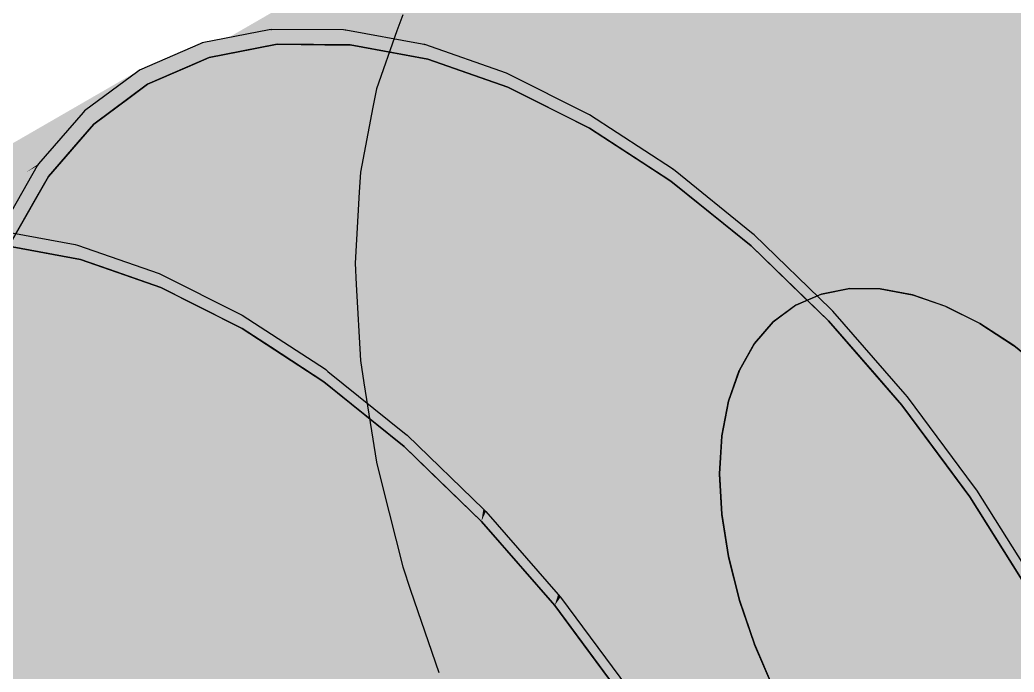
# Model space of a CAD drawing. Extents: x 0 to 297, y 0 to 210.
# Drawn here: x 211.32 to 235.63, y 170.29 to 186.23 of the extents above; entities that cross this region are included whole.
import ezdxf

# ---------------------------------------------------------------- set-up
doc = ezdxf.new("R2010")
doc.units = 0
doc.layers.add('SOMBRA', color=8, linetype='CONTINUOUS')
doc.layers.add('VISIBLE', color=7, linetype='CONTINUOUS')

msp = doc.modelspace()

# ---------------------------------------------------------------- linework, layer by layer
at = {"layer": 'SOMBRA', "color": 254}
for points in [[(227.1518, 191.1434), (225.4907, 190.8208), (215.9447, 185.3095)], [(227.1518, 191.1434), (215.9447, 185.3095), (217.0309, 185.5204)], [(217.6059, 185.6321), (227.1518, 191.1434), (217.0309, 185.5204)], [(228.9437, 191.1292), (227.1518, 191.1434), (217.6059, 185.6321)], [(228.9437, 191.1292), (217.6059, 185.6321), (218.7775, 185.6228)], [(219.3977, 185.6179), (228.9437, 191.1292), (218.7775, 185.6228)], [(230.8355, 190.7785), (228.9437, 191.1292), (219.3977, 185.6179)], [(225.4907, 190.8208), (223.9886, 190.167), (214.4426, 184.6556)], [(225.4907, 190.8208), (214.4426, 184.6556), (215.4248, 185.0832)], [(215.9447, 185.3095), (225.4907, 190.8208), (215.4248, 185.0832)], [(230.8355, 190.7785), (219.3977, 185.6179), (220.6347, 185.3886)], [(221.2896, 185.2672), (230.8355, 190.7785), (220.6347, 185.3886)], [(232.795, 190.0973), (230.8355, 190.7785), (221.2896, 185.2672)], [(223.9886, 190.167), (222.6713, 189.1931), (213.1254, 183.6817)], [(223.9886, 190.167), (213.1254, 183.6817), (213.9867, 184.3185)], [(214.4426, 184.6556), (223.9886, 190.167), (213.9867, 184.3185)], [(232.795, 190.0973), (221.2896, 185.2672), (222.5708, 184.8218)], [(223.249, 184.5859), (232.795, 190.0973), (222.5708, 184.8218)], [(234.7886, 189.0972), (232.795, 190.0973), (223.249, 184.5859)], [(222.6713, 189.1931), (221.5613, 187.9158), (212.0154, 182.4044)], [(222.6713, 189.1931), (212.0154, 182.4044), (212.7411, 183.2396)], [(213.1254, 183.6817), (222.6713, 189.1931), (212.7411, 183.2396)], [(234.7886, 189.0972), (223.249, 184.5859), (224.5526, 183.932)], [(225.2426, 183.5858), (234.7886, 189.0972), (224.5526, 183.932)], [(236.7822, 187.7953), (234.7886, 189.0972), (225.2426, 183.5858)], [(221.5613, 187.9158), (220.6777, 186.3569), (211.1318, 180.8455)], [(221.5613, 187.9158), (211.1318, 180.8455), (211.7095, 181.8648)], [(212.0154, 182.4044), (221.5613, 187.9158), (211.7095, 181.8648)], [(236.7822, 187.7953), (225.2426, 183.5858), (226.5461, 182.7346)], [(227.2362, 182.2839), (236.7822, 187.7953), (226.5461, 182.7346)], [(238.7417, 186.2139), (236.7822, 187.7953), (227.2362, 182.2839)], [(210.9909, 180.4476), (220.6777, 186.3569), (214.4865, 182.4658)], [(210.9909, 180.4476), (211.1318, 180.8455), (220.6777, 186.3569)], [(214.4865, 182.4658), (220.6777, 186.3569), (220.5368, 185.959)], [(238.7417, 186.2139), (227.2362, 182.2839), (228.5174, 181.25)], [(229.1957, 180.7026), (238.7417, 186.2139), (228.5174, 181.25)], [(240.6335, 184.3801), (238.7417, 186.2139), (229.1957, 180.7026)], [(217.411, 185.9862), (215.7725, 185.668), (207.2873, 180.769)], [(217.411, 185.9862), (207.2873, 180.769), (217.143, 185.8314)], [(208.9792, 181.0976), (217.4645, 185.9966), (217.143, 185.8314)], [(219.2319, 185.9826), (217.4645, 185.9966), (208.9792, 181.0976)], [(219.2319, 185.9826), (208.9792, 181.0976), (218.9639, 185.8279)], [(210.8042, 181.0831), (219.2895, 185.9821), (218.9639, 185.8279)], [(221.1555, 185.6362), (219.2895, 185.9821), (210.8042, 181.0831)], [(214.4865, 182.4658), (220.5368, 185.959), (220.0355, 184.5432)], [(217.4645, 185.9966), (217.411, 185.9862), (217.143, 185.8314)], [(219.2895, 185.9821), (219.2319, 185.9826), (218.9639, 185.8279)], [(217.143, 185.8314), (207.2873, 180.769), (208.9257, 181.0872)], [(208.9792, 181.0976), (217.143, 185.8314), (208.9257, 181.0872)], [(218.9639, 185.8279), (208.9792, 181.0976), (210.7466, 181.0836)], [(210.8042, 181.0831), (218.9639, 185.8279), (210.7466, 181.0836)], [(215.7242, 185.647), (214.2426, 185.0021), (205.7574, 180.1031)], [(215.7242, 185.647), (205.7574, 180.1031), (215.4562, 185.4922)], [(215.4562, 185.4922), (205.7574, 180.1031), (207.2389, 180.748)], [(207.2873, 180.769), (215.4562, 185.4922), (207.2389, 180.748)], [(207.2873, 180.769), (215.7725, 185.668), (215.4562, 185.4922)], [(221.1555, 185.6362), (210.8042, 181.0831), (220.8875, 185.4815)], [(220.8875, 185.4815), (210.8042, 181.0831), (212.6702, 180.7372)], [(212.7311, 180.7259), (220.8875, 185.4815), (212.6702, 180.7372)], [(212.7311, 180.7259), (221.2164, 185.6249), (220.8875, 185.4815)], [(223.2121, 184.9311), (221.2164, 185.6249), (212.7311, 180.7259)], [(215.7725, 185.668), (215.7242, 185.647), (215.4562, 185.4922)], [(221.2164, 185.6249), (221.1555, 185.6362), (220.8875, 185.4815)], [(205.7574, 180.1031), (214.2426, 185.0021), (213.9323, 184.816)], [(214.2426, 185.0021), (214.2003, 184.9707), (213.9323, 184.816)], [(214.2003, 184.9707), (212.901, 184.0101), (204.4157, 179.1111)], [(214.2003, 184.9707), (204.4157, 179.1111), (213.9323, 184.816)], [(213.9323, 184.816), (204.4157, 179.1111), (205.715, 180.0717)], [(205.7574, 180.1031), (213.9323, 184.816), (205.715, 180.0717)], [(214.7268, 180.0321), (223.2121, 184.9311), (212.7311, 180.7259)], [(225.2426, 183.9124), (223.2121, 184.9311), (214.7268, 180.0321)], [(210.4041, 178.5848), (220.0355, 184.5432), (213.8996, 180.6029)], [(210.4041, 178.5848), (210.4896, 179.0318), (220.0355, 184.5432)], [(214.4865, 182.4658), (220.0355, 184.5432), (210.4896, 179.0318)], [(213.8996, 180.6029), (220.0355, 184.5432), (219.95, 184.0961)], [(240.6335, 184.3801), (229.1957, 180.7026), (230.4327, 179.5035)], [(231.0876, 178.8688), (240.6335, 184.3801), (230.4327, 179.5035)], [(204.4157, 179.1111), (212.901, 184.0101), (212.5972, 183.8143)], [(212.901, 184.0101), (212.8652, 183.969), (212.5972, 183.8143)], [(213.8996, 180.6029), (219.95, 184.0961), (219.6457, 182.5056)], [(212.8652, 183.969), (211.7704, 182.7091), (203.2852, 177.8101)], [(212.8652, 183.969), (203.2852, 177.8101), (212.5972, 183.8143)], [(212.5972, 183.8143), (203.2852, 177.8101), (204.38, 179.07)], [(204.4157, 179.1111), (212.5972, 183.8143), (204.38, 179.07)], [(216.7574, 179.0134), (225.2426, 183.9124), (214.7268, 180.0321)], [(227.2732, 182.5864), (225.2426, 183.9124), (216.7574, 179.0134)], [(211.742, 182.659), (210.8704, 181.1214), (202.3852, 176.2224)], [(211.742, 182.659), (202.3852, 176.2224), (211.474, 182.5043)], [(203.2852, 177.8101), (211.7704, 182.7091), (211.474, 182.5043)], [(211.7704, 182.7091), (211.742, 182.659), (211.474, 182.5043)], [(218.7879, 177.6874), (227.2732, 182.5864), (216.7574, 179.0134)], [(227.3362, 182.5356), (227.2732, 182.5864), (218.7879, 177.6874)], [(211.474, 182.5043), (202.3852, 176.2224), (203.2567, 177.76)], [(203.2852, 177.8101), (211.474, 182.5043), (203.2567, 177.76)], [(213.8996, 180.6029), (219.6457, 182.5056), (210.0998, 176.9942)], [(214.4865, 182.4658), (210.4896, 179.0318), (210.9095, 180.2177)], [(210.9909, 180.4476), (214.4865, 182.4658), (210.9095, 180.2177)], [(227.3362, 182.5356), (218.7879, 177.6874), (219.1189, 177.7913)], [(229.2059, 181.0266), (227.3362, 182.5356), (219.1189, 177.7913)], [(228.9379, 180.8719), (219.1189, 177.7913), (218.8509, 177.6366)], [(228.9379, 180.8719), (218.8509, 177.6366), (220.7206, 176.1277)], [(229.2059, 181.0266), (219.1189, 177.7913), (228.9379, 180.8719)], [(220.7836, 176.0768), (228.9379, 180.8719), (220.7206, 176.1277)], [(220.7836, 176.0768), (229.2689, 180.9758), (228.9379, 180.8719)], [(231.1349, 179.167), (229.2689, 180.9758), (220.7836, 176.0768)], [(229.2689, 180.9758), (229.2059, 181.0266), (228.9379, 180.8719)], [(210.9124, 180.7189), (201.3665, 175.2076), (211.5673, 180.5975)], [(203.2583, 174.8569), (211.5673, 180.5975), (201.3665, 175.2076)], [(203.2583, 174.8569), (212.8043, 180.3682), (211.5673, 180.5975)], [(212.8043, 180.3682), (203.2583, 174.8569), (213.4826, 180.1324)], [(213.8996, 180.6029), (210.0998, 176.9942), (210.3546, 178.3265)], [(210.4041, 178.5848), (213.8996, 180.6029), (210.3546, 178.3265)], [(205.2178, 174.1756), (213.4826, 180.1324), (203.2583, 174.8569)], [(205.2178, 174.1756), (214.7638, 179.687), (213.4826, 180.1324)], [(214.7638, 179.687), (205.2178, 174.1756), (215.4539, 179.3408)], [(207.2114, 173.1755), (215.4539, 179.3408), (205.2178, 174.1756)], [(207.2114, 173.1755), (216.7574, 178.6868), (215.4539, 179.3408)], [(231.1349, 179.167), (220.7836, 176.0768), (230.8669, 179.0123)], [(231.1958, 179.108), (231.1349, 179.167), (230.8669, 179.0123)], [(230.8669, 179.0123), (220.7836, 176.0768), (222.6497, 174.268)], [(222.7105, 174.209), (230.8669, 179.0123), (222.6497, 174.268)], [(222.7105, 174.209), (231.1958, 179.108), (230.8669, 179.0123)], [(216.7574, 178.6868), (207.2114, 173.1755), (217.4474, 178.2362)], [(209.205, 171.8736), (217.4474, 178.2362), (207.2114, 173.1755)], [(209.205, 171.8736), (218.751, 177.385), (217.4474, 178.2362)], [(219.1189, 177.7913), (218.7879, 177.6874), (218.8509, 177.6366)], [(218.751, 177.385), (209.205, 171.8736), (219.4292, 176.8376)], [(211.1645, 170.2922), (219.4292, 176.8376), (209.205, 171.8736)], [(211.1645, 170.2922), (220.7104, 175.8036), (219.4292, 176.8376)], [(220.7104, 175.8036), (211.1645, 170.2922), (221.3653, 175.1688)], [(213.0563, 168.4584), (221.3653, 175.1688), (211.1645, 170.2922)], [(213.0563, 168.4584), (222.6023, 173.9698), (221.3653, 175.1688)]]:
    msp.add_solid(points, dxfattribs=at)
at = {"layer": 'SOMBRA', "color": 253}
for points in [[(230.1392, 181.1418), (225.4907, 190.8208), (227.1518, 191.1434)], [(230.1392, 181.1418), (227.1518, 191.1434), (231.2483, 180.5853)], [(231.2483, 180.5853), (227.1518, 191.1434), (228.9437, 191.1292)], [(231.2483, 180.5853), (228.9437, 191.1292), (232.2222, 180.0968)], [(232.2222, 180.0968), (228.9437, 191.1292), (230.8355, 190.7785)], [(228.8161, 181.8055), (223.9886, 190.167), (225.4907, 190.8208)], [(228.8161, 181.8055), (225.4907, 190.8208), (230.1392, 181.1418)], [(232.2222, 180.0968), (230.8355, 190.7785), (233.1128, 179.65)], [(233.1128, 179.65), (230.8355, 190.7785), (232.795, 190.0973)], [(227.1476, 182.6426), (222.6713, 189.1931), (223.9886, 190.167)], [(227.1476, 182.6426), (223.9886, 190.167), (228.8161, 181.8055)], [(233.1128, 179.65), (232.795, 190.0973), (233.9579, 179.226)], [(233.9579, 179.226), (232.795, 190.0973), (234.7886, 189.0972)], [(224.8896, 183.7753), (221.5613, 187.9158), (222.6713, 189.1931)], [(224.8896, 183.7753), (222.6713, 189.1931), (227.1476, 182.6426)], [(233.9579, 179.226), (234.7886, 189.0972), (234.7886, 178.8093)], [(234.7886, 178.8093), (234.7886, 189.0972), (236.7822, 187.7953)], [(221.5236, 185.4639), (220.6777, 186.3569), (221.5613, 187.9158)], [(221.5236, 185.4639), (221.5613, 187.9158), (224.8896, 183.7753)], [(234.7886, 178.8093), (236.7822, 187.7953), (235.6337, 178.3853)], [(220.5368, 185.959), (220.6777, 186.3569), (221.5236, 185.4639)], [(215.7725, 185.668), (217.411, 185.9862), (217.4729, 185.9747)], [(215.7725, 185.668), (217.4729, 185.9747), (217.6059, 185.6321)], [(217.411, 185.9862), (217.4645, 185.9966), (217.4729, 185.9747)], [(217.4645, 185.9966), (219.3977, 185.6179), (217.4729, 185.9747)], [(217.4645, 185.9966), (219.296, 185.9603), (219.3977, 185.6179)], [(217.4645, 185.9966), (219.2319, 185.9826), (219.296, 185.9603)], [(219.3977, 185.6179), (217.6059, 185.6321), (217.4729, 185.9747)], [(219.2319, 185.9826), (219.2895, 185.9821), (219.296, 185.9603)], [(219.2895, 185.9821), (221.2896, 185.2672), (219.296, 185.9603)], [(219.2895, 185.9821), (221.2208, 185.6035), (221.2896, 185.2672)], [(219.2895, 185.9821), (221.1555, 185.6362), (221.2208, 185.6035)], [(221.2896, 185.2672), (219.3977, 185.6179), (219.296, 185.9603)], [(220.9199, 183.7589), (220.0355, 184.5432), (220.5368, 185.959)], [(220.9199, 183.7589), (220.5368, 185.959), (221.5236, 185.4639)], [(214.2426, 185.0021), (215.7242, 185.647), (215.7829, 185.6465)], [(214.2426, 185.0021), (215.7829, 185.6465), (215.9447, 185.3095)], [(215.7242, 185.647), (215.7725, 185.668), (215.7829, 185.6465)], [(215.7725, 185.668), (217.6059, 185.6321), (215.7829, 185.6465)], [(217.6059, 185.6321), (215.9447, 185.3095), (215.7829, 185.6465)], [(221.1555, 185.6362), (221.2164, 185.6249), (221.2208, 185.6035)], [(221.2164, 185.6249), (223.249, 184.5859), (221.2208, 185.6035)], [(221.2164, 185.6249), (223.2121, 184.9311), (223.249, 184.5859)], [(223.249, 184.5859), (221.2896, 185.2672), (221.2208, 185.6035)], [(214.2426, 185.0021), (215.9447, 185.3095), (214.2546, 184.9813)], [(215.9447, 185.3095), (214.4426, 184.6556), (214.2546, 184.9813)], [(220.9199, 183.7589), (221.5236, 185.4639), (224.2284, 182.6087)], [(224.2284, 182.6087), (221.5236, 185.4639), (224.8896, 183.7753)], [(212.901, 184.0101), (214.2003, 184.9707), (214.2546, 184.9813)], [(212.901, 184.0101), (214.2546, 184.9813), (214.4426, 184.6556)], [(214.2003, 184.9707), (214.2426, 185.0021), (214.2546, 184.9813)], [(223.2121, 184.9311), (225.2426, 183.5858), (223.249, 184.5859)], [(223.2121, 184.9311), (225.2426, 183.9124), (225.2426, 183.5858)], [(212.901, 184.0101), (214.4426, 184.6556), (212.9144, 183.9904)], [(214.4426, 184.6556), (213.1254, 183.6817), (212.9144, 183.9904)], [(219.95, 184.0961), (220.0355, 184.5432), (220.9199, 183.7589)], [(242.4253, 182.3253), (240.6335, 184.3801), (231.0876, 178.8688)], [(212.8652, 183.969), (212.901, 184.0101), (212.9144, 183.9904)], [(220.5536, 181.8434), (219.6457, 182.5056), (219.95, 184.0961)], [(220.5536, 181.8434), (219.95, 184.0961), (220.9199, 183.7589)], [(211.7704, 182.7091), (212.8652, 183.969), (212.9144, 183.9904)], [(211.7704, 182.7091), (212.9144, 183.9904), (213.1254, 183.6817)], [(224.2284, 182.6087), (224.8896, 183.7753), (226.4477, 181.8371)], [(226.4477, 181.8371), (224.8896, 183.7753), (227.1476, 182.6426)], [(225.2426, 183.9124), (227.2709, 182.5683), (225.2426, 183.5858)], [(225.2426, 183.9124), (227.2732, 182.5864), (227.2709, 182.5683)], [(211.7704, 182.7091), (213.1254, 183.6817), (211.7851, 182.6909)], [(213.1254, 183.6817), (212.0154, 182.4044), (211.7851, 182.6909)], [(220.5536, 181.8434), (220.9199, 183.7589), (223.7478, 181.2513)], [(223.7478, 181.2513), (220.9199, 183.7589), (224.2284, 182.6087)], [(227.2362, 182.2839), (225.2426, 183.5858), (226.248, 183.0814)], [(227.2709, 182.5683), (227.2362, 182.2839), (226.248, 183.0814)], [(210.8704, 181.1214), (211.742, 182.659), (211.7851, 182.6909)], [(210.8704, 181.1214), (211.7851, 182.6909), (212.0154, 182.4044)], [(211.742, 182.659), (211.7704, 182.7091), (211.7851, 182.6909)], [(223.7478, 181.2513), (224.2284, 182.6087), (225.8905, 180.8541)], [(225.8905, 180.8541), (224.2284, 182.6087), (226.4477, 181.8371)], [(226.4477, 181.8371), (227.1476, 182.6426), (228.0876, 181.2669)], [(228.0876, 181.2669), (227.1476, 182.6426), (228.8161, 181.8055)], [(229.1957, 180.7026), (227.2362, 182.2839), (227.2709, 182.5683)], [(227.2732, 182.5864), (227.3362, 182.5356), (227.2709, 182.5683)], [(227.3362, 182.5356), (229.1957, 180.7026), (227.2709, 182.5683)], [(210.0711, 176.5057), (219.6457, 182.5056), (213.5665, 178.5237)], [(210.0711, 176.5057), (210.0998, 176.9942), (219.6457, 182.5056)], [(210.8704, 181.1214), (212.0154, 182.4044), (210.8861, 181.1049)], [(212.0154, 182.4044), (211.1318, 180.8455), (210.8861, 181.1049)], [(213.5665, 178.5237), (219.6457, 182.5056), (219.6171, 182.017)], [(219.6171, 182.017), (219.6457, 182.5056), (220.5536, 181.8434)], [(227.3362, 182.5356), (229.2645, 180.9594), (229.1957, 180.7026)], [(227.3362, 182.5356), (229.2059, 181.0266), (229.2645, 180.9594)], [(242.4253, 182.3253), (231.0876, 178.8688), (232.2591, 177.5252)], [(232.8794, 176.8139), (242.4253, 182.3253), (232.2591, 177.5252)], [(244.0865, 180.0845), (242.4253, 182.3253), (232.8794, 176.8139)], [(213.5665, 178.5237), (219.6171, 182.017), (219.5151, 180.279)], [(220.4307, 179.7504), (219.5151, 180.279), (219.6171, 182.017)], [(220.4307, 179.7504), (219.6171, 182.017), (220.5536, 181.8434)], [(220.4307, 179.7504), (220.5536, 181.8434), (223.4561, 179.7264)], [(223.4561, 179.7264), (220.5536, 181.8434), (223.7478, 181.2513)], [(225.8905, 180.8541), (226.4477, 181.8371), (227.4738, 180.5606)], [(227.4738, 180.5606), (226.4477, 181.8371), (228.0876, 181.2669)], [(228.0876, 181.2669), (228.8161, 181.8055), (229.3881, 180.8148)], [(229.3881, 180.8148), (228.8161, 181.8055), (230.1392, 181.1418)], [(223.4561, 179.7264), (223.7478, 181.2513), (225.4855, 179.7104)], [(225.4855, 179.7104), (223.7478, 181.2513), (225.8905, 180.8541)], [(227.4738, 180.5606), (228.0876, 181.2669), (228.7294, 180.3278)], [(228.7294, 180.3278), (228.0876, 181.2669), (229.3881, 180.8148)], [(229.3881, 180.8148), (230.1392, 181.1418), (230.4782, 180.4358)], [(230.4782, 180.4358), (230.1392, 181.1418), (231.2483, 180.5853)], [(225.4855, 179.7104), (225.8905, 180.8541), (226.9851, 179.6985)], [(226.9851, 179.6985), (225.8905, 180.8541), (227.4738, 180.5606)], [(231.0876, 178.8688), (229.1957, 180.7026), (229.2645, 180.9594)], [(229.2059, 181.0266), (229.2689, 180.9758), (229.2645, 180.9594)], [(229.2689, 180.9758), (231.0876, 178.8688), (229.2645, 180.9594)], [(229.2689, 180.9758), (231.1893, 179.0937), (231.0876, 178.8688)], [(229.2689, 180.9758), (231.1349, 179.167), (231.1893, 179.0937)], [(228.7294, 180.3278), (229.3881, 180.8148), (229.7819, 180.1327)], [(229.7819, 180.1327), (229.3881, 180.8148), (230.4782, 180.4358)], [(226.9851, 179.6985), (227.4738, 180.5606), (228.1743, 179.6891)], [(228.1743, 179.6891), (227.4738, 180.5606), (228.7294, 180.3278)], [(229.7819, 180.1327), (230.4782, 180.4358), (230.7061, 179.9614)], [(230.4782, 180.4358), (231.2483, 180.5853), (231.4355, 180.103)], [(230.7061, 179.9614), (230.4782, 180.4358), (231.4355, 180.103)], [(231.4355, 180.103), (231.2483, 180.5853), (232.2222, 180.0968)], [(213.5665, 178.5237), (219.5151, 180.279), (209.9691, 174.7677)], [(209.9978, 174.246), (209.9691, 174.7677), (219.5151, 180.279)], [(209.9978, 174.246), (219.5151, 180.279), (213.4934, 176.2642)], [(213.4934, 176.2642), (219.5151, 180.279), (219.5437, 179.7574)], [(219.5437, 179.7574), (219.5151, 180.279), (220.4307, 179.7504)], [(228.1743, 179.6891), (228.7294, 180.3278), (229.1712, 179.6812)], [(229.1712, 179.6812), (228.7294, 180.3278), (229.7819, 180.1327)], [(229.1712, 179.6812), (229.7819, 180.1327), (230.0466, 179.6743)], [(230.0466, 179.6743), (229.7819, 180.1327), (230.7061, 179.9614)], [(230.0466, 179.6743), (230.7061, 179.9614), (230.847, 179.6679)], [(230.7061, 179.9614), (231.4355, 180.103), (231.5512, 179.8047)], [(230.847, 179.6679), (230.7061, 179.9614), (231.5512, 179.8047)], [(231.5512, 179.8047), (231.4355, 180.103), (232.3108, 179.7987)], [(231.4355, 180.103), (232.2222, 180.0968), (232.3108, 179.7987)], [(232.3108, 179.7987), (232.2222, 180.0968), (233.1128, 179.65)], [(244.0865, 180.0845), (232.8794, 176.8139), (233.9655, 175.3488)], [(234.5406, 174.5732), (244.0865, 180.0845), (233.9655, 175.3488)], [(245.5886, 177.6962), (244.0865, 180.0845), (234.5406, 174.5732)], [(213.4934, 176.2642), (219.5437, 179.7574), (219.6457, 177.9016)], [(220.5535, 177.5155), (219.6457, 177.9016), (219.5437, 179.7574)], [(220.5535, 177.5155), (219.5437, 179.7574), (220.4307, 179.7504)], [(220.5535, 177.5155), (220.4307, 179.7504), (223.3583, 178.0601)], [(223.3583, 178.0601), (220.4307, 179.7504), (223.4561, 179.7264)], [(223.3583, 178.0601), (223.4561, 179.7264), (225.2397, 178.4255)], [(225.2397, 178.4255), (223.4561, 179.7264), (225.4855, 179.7104)], [(225.2397, 178.4255), (225.4855, 179.7104), (226.63, 178.6955)], [(226.63, 178.6955), (225.4855, 179.7104), (226.9851, 179.6985)], [(226.63, 178.6955), (226.9851, 179.6985), (227.7325, 178.9096)], [(227.7325, 178.9096), (226.9851, 179.6985), (228.1743, 179.6891)], [(227.7325, 178.9096), (228.1743, 179.6891), (228.6567, 179.0891)], [(228.6567, 179.0891), (228.1743, 179.6891), (229.1712, 179.6812)], [(228.6567, 179.0891), (229.1712, 179.6812), (229.4682, 179.2466)], [(229.4682, 179.2466), (229.1712, 179.6812), (230.0466, 179.6743)], [(229.4682, 179.2466), (230.0466, 179.6743), (230.2102, 179.3908)], [(230.2102, 179.3908), (230.0466, 179.6743), (230.847, 179.6679)], [(230.2102, 179.3908), (230.847, 179.6679), (230.9144, 179.5275)], [(230.847, 179.6679), (231.5512, 179.8047), (231.6066, 179.6619)], [(230.9144, 179.5275), (230.847, 179.6679), (231.6066, 179.6619)], [(231.6066, 179.6619), (231.5512, 179.8047), (232.3532, 179.656)], [(231.5512, 179.8047), (232.3108, 179.7987), (232.3532, 179.656)], [(232.3532, 179.656), (232.3108, 179.7987), (233.1415, 179.5099)], [(232.3108, 179.7987), (233.1128, 179.65), (233.1415, 179.5099)], [(233.1415, 179.5099), (233.1128, 179.65), (233.9579, 179.226)], [(229.6518, 178.9779), (229.4682, 179.2466), (230.2102, 179.3908)], [(229.6518, 178.9779), (230.2102, 179.3908), (230.2886, 179.2551)], [(230.2886, 179.2551), (230.2102, 179.3908), (230.9144, 179.5275)], [(228.9808, 178.6858), (228.6567, 179.0891), (229.4682, 179.2466)], [(228.9808, 178.6858), (229.4682, 179.2466), (229.6518, 178.9779)], [(229.7397, 178.8493), (229.6518, 178.9779), (230.2886, 179.2551)], [(231.1349, 179.167), (231.1958, 179.108), (231.1893, 179.0937)], [(232.9632, 177.0812), (231.1958, 179.108), (222.7105, 174.209)], [(227.4113, 178.0026), (226.63, 178.6955), (227.7325, 178.9096)], [(227.4113, 178.0026), (227.7325, 178.9096), (228.247, 178.3664)], [(228.247, 178.3664), (227.7325, 178.9096), (228.6567, 179.0891)], [(228.247, 178.3664), (228.6567, 179.0891), (228.9808, 178.6858)], [(229.1813, 178.4364), (228.9808, 178.6858), (229.6518, 178.9779)], [(229.1813, 178.4364), (229.6518, 178.9779), (229.7397, 178.8493)], [(232.8794, 176.8139), (231.0876, 178.8688), (231.1893, 179.0937)], [(231.1958, 179.108), (232.8794, 176.8139), (231.1893, 179.0937)], [(231.1958, 179.108), (233.0123, 177.003), (232.8794, 176.8139)], [(231.1958, 179.108), (232.9632, 177.0812), (233.0123, 177.003)], [(226.4145, 177.5687), (225.2397, 178.4255), (226.63, 178.6955)], [(226.4145, 177.5687), (226.63, 178.6955), (227.4113, 178.0026)], [(228.5928, 178.0013), (228.247, 178.3664), (228.9808, 178.6858)], [(228.5928, 178.0013), (228.9808, 178.6858), (229.1813, 178.4364)], [(229.2772, 178.3171), (229.1813, 178.4364), (229.7397, 178.8493)], [(234.7886, 178.8093), (235.2075, 178.5992), (235.6192, 178.2669)], [(213.5665, 178.5237), (209.9691, 174.7677), (210.0546, 176.2235)], [(210.0711, 176.5057), (213.5665, 178.5237), (210.0546, 176.2235)], [(225.1573, 177.0215), (223.3583, 178.0601), (225.2397, 178.4255)], [(225.1573, 177.0215), (225.2397, 178.4255), (226.4145, 177.5687)], [(228.8067, 177.7756), (228.5928, 178.0013), (229.1813, 178.4364)], [(228.8067, 177.7756), (229.1813, 178.4364), (229.2772, 178.3171)], [(235.2075, 178.5992), (235.6337, 178.3853), (235.6192, 178.2669)], [(227.9493, 177.5256), (227.4113, 178.0026), (228.247, 178.3664)], [(227.9493, 177.5256), (228.247, 178.3664), (228.5928, 178.0013)], [(228.909, 177.6675), (228.8067, 177.7756), (229.2772, 178.3171)], [(235.6192, 178.2669), (235.6337, 178.3853), (236.4357, 177.608)], [(223.4561, 176.2809), (220.5535, 177.5155), (223.3583, 178.0601)], [(223.4561, 176.2809), (223.3583, 178.0601), (225.1573, 177.0215)], [(227.2164, 176.9837), (226.4145, 177.5687), (227.4113, 178.0026)], [(227.2164, 176.9837), (227.4113, 178.0026), (227.9493, 177.5256)], [(228.3109, 177.205), (227.9493, 177.5256), (228.5928, 178.0013)], [(228.3109, 177.205), (228.5928, 178.0013), (228.8067, 177.7756)], [(213.4934, 176.2642), (219.6457, 177.9016), (210.0998, 172.3902)], [(210.1853, 171.8444), (210.0998, 172.3902), (219.6457, 177.9016)], [(210.1853, 171.8444), (219.6457, 177.9016), (213.6811, 173.8627)], [(213.6811, 173.8627), (219.6457, 177.9016), (219.7313, 177.3558)], [(219.7313, 177.3558), (219.6457, 177.9016), (220.5535, 177.5155)], [(228.5345, 177.0067), (228.3109, 177.205), (228.8067, 177.7756)], [(228.5345, 177.0067), (228.8067, 177.7756), (228.909, 177.6675)], [(245.5886, 177.6962), (234.5406, 174.5732), (235.5227, 173.0116)], [(236.0426, 172.1849), (245.5886, 177.6962), (235.5227, 173.0116)], [(220.9199, 175.1769), (219.7313, 177.3558), (220.5535, 177.5155)], [(220.9199, 175.1769), (220.5535, 177.5155), (223.4561, 176.2809)], [(226.3422, 176.3374), (225.1573, 177.0215), (226.4145, 177.5687)], [(226.3422, 176.3374), (226.4145, 177.5687), (227.2164, 176.9837)], [(227.7686, 176.581), (227.2164, 176.9837), (227.9493, 177.5256)], [(227.7686, 176.581), (227.9493, 177.5256), (228.3109, 177.205)], [(228.6415, 176.9118), (228.5345, 177.0067), (228.909, 177.6675)], [(213.6811, 173.8627), (219.7313, 177.3558), (220.0355, 175.4139)], [(220.9199, 175.1769), (220.0355, 175.4139), (219.7313, 177.3558)], [(228.1397, 176.3103), (227.7686, 176.581), (228.3109, 177.205)], [(228.1397, 176.3103), (228.3109, 177.205), (228.5345, 177.0067)], [(232.9632, 177.0812), (222.7105, 174.209), (232.6952, 176.9265)], [(225.2397, 175.5223), (223.4561, 176.2809), (225.1573, 177.0215)], [(224.5355, 172.1161), (233.0208, 177.0151), (232.6952, 176.9265)], [(234.6593, 174.805), (233.0208, 177.0151), (224.5355, 172.1161)], [(225.2397, 175.5223), (225.1573, 177.0215), (226.3422, 176.3374)], [(227.1511, 175.8703), (226.3422, 176.3374), (227.2164, 176.9837)], [(227.1511, 175.8703), (227.2164, 176.9837), (227.7686, 176.581)], [(228.3692, 176.1429), (228.1397, 176.3103), (228.5345, 177.0067)], [(228.3692, 176.1429), (228.5345, 177.0067), (228.6415, 176.9118)], [(233.0208, 177.0151), (232.9632, 177.0812), (232.6952, 176.9265)], [(234.5406, 174.5732), (232.8794, 176.8139), (233.0123, 177.003)], [(232.9632, 177.0812), (233.0208, 177.0151), (233.0123, 177.003)], [(233.0208, 177.0151), (234.5406, 174.5732), (233.0123, 177.003)], [(233.0208, 177.0151), (234.7024, 174.7233), (234.5406, 174.5732)], [(233.0208, 177.0151), (234.6593, 174.805), (234.7024, 174.7233)], [(232.6952, 176.9265), (222.7105, 174.209), (224.4779, 172.1822)], [(224.5355, 172.1161), (232.6952, 176.9265), (224.4779, 172.1822)], [(228.4791, 176.0628), (228.3692, 176.1429), (228.6415, 176.9118)], [(227.7081, 175.5488), (227.1511, 175.8703), (227.7686, 176.581)], [(227.7081, 175.5488), (227.7686, 176.581), (228.1397, 176.3103)], [(209.9978, 174.246), (213.4934, 176.2642), (210.0144, 173.9447)], [(213.4934, 176.2642), (210.0998, 172.3902), (210.0144, 173.9447)], [(223.7477, 174.4192), (220.9199, 175.1769), (223.4561, 176.2809)], [(223.7477, 174.4192), (223.4561, 176.2809), (225.2397, 175.5223)], [(226.4144, 175.0226), (225.2397, 175.5223), (226.3422, 176.3374)], [(226.4144, 175.0226), (226.3422, 176.3374), (227.1511, 175.8703)], [(228.0823, 175.3327), (227.7081, 175.5488), (228.1397, 176.3103)], [(228.0823, 175.3327), (228.1397, 176.3103), (228.3692, 176.1429)], [(228.3138, 175.199), (228.0823, 175.3327), (228.3692, 176.1429)], [(228.3138, 175.199), (228.3692, 176.1429), (228.4791, 176.0628)], [(228.4246, 175.1351), (228.3138, 175.199), (228.4791, 176.0628)], [(227.2164, 174.6815), (226.4144, 175.0226), (227.1511, 175.8703)], [(227.2164, 174.6815), (227.1511, 175.8703), (227.7081, 175.5488)], [(225.4855, 173.9536), (223.7477, 174.4192), (225.2397, 175.5223)], [(225.4855, 173.9536), (225.2397, 175.5223), (226.4144, 175.0226)], [(227.7686, 174.4466), (227.2164, 174.6815), (227.7081, 175.5488)], [(227.7686, 174.4466), (227.7081, 175.5488), (228.0823, 175.3327)], [(213.6811, 173.8627), (220.0355, 175.4139), (210.4896, 169.9026)], [(220.1764, 174.8533), (220.0355, 175.4139), (220.9199, 175.1769)], [(228.1397, 174.2888), (227.7686, 174.4466), (228.0823, 175.3327)], [(228.1397, 174.2888), (228.0823, 175.3327), (228.3138, 175.199)], [(221.5236, 172.7748), (220.1764, 174.8533), (220.9199, 175.1769)], [(221.5236, 172.7748), (220.9199, 175.1769), (223.7477, 174.4192)], [(226.63, 173.6469), (225.4855, 173.9536), (226.4144, 175.0226)], [(226.63, 173.6469), (226.4144, 175.0226), (227.2164, 174.6815)], [(228.3692, 174.1912), (228.1397, 174.2888), (228.3138, 175.199)], [(228.3692, 174.1912), (228.3138, 175.199), (228.4246, 175.1351)], [(228.4791, 174.1445), (228.3692, 174.1912), (228.4246, 175.1351)], [(221.5236, 172.7748), (220.6777, 172.8586), (220.1764, 174.8533)], [(234.6593, 174.805), (224.5355, 172.1161), (234.3913, 174.6502)], [(234.7127, 174.7329), (234.6593, 174.805), (234.3913, 174.6502)], [(234.6593, 174.805), (234.7127, 174.7329), (234.7024, 174.7233)], [(234.3913, 174.6502), (224.5355, 172.1161), (226.174, 169.906)], [(226.2275, 169.8339), (234.3913, 174.6502), (226.174, 169.906)], [(236.1943, 172.3772), (234.7127, 174.7329), (226.2275, 169.8339)], [(226.2275, 169.8339), (234.7127, 174.7329), (234.3913, 174.6502)], [(227.4113, 173.4376), (226.63, 173.6469), (227.2164, 174.6815)], [(227.4113, 173.4376), (227.2164, 174.6815), (227.7686, 174.4466)], [(236.0426, 172.1849), (234.5406, 174.5732), (234.7024, 174.7233)], [(234.7127, 174.7329), (236.0426, 172.1849), (234.7024, 174.7233)], [(234.7127, 174.7329), (236.2306, 172.2934), (236.0426, 172.1849)], [(234.7127, 174.7329), (236.1943, 172.3772), (236.2306, 172.2934)], [(224.2284, 172.5069), (221.5236, 172.7748), (223.7477, 174.4192)], [(224.2284, 172.5069), (223.7477, 174.4192), (225.4855, 173.9536)], [(227.9493, 173.2934), (227.4113, 173.4376), (227.7686, 174.4466)], [(227.9493, 173.2934), (227.7686, 174.4466), (228.1397, 174.2888)], [(228.3109, 173.1965), (227.9493, 173.2934), (228.1397, 174.2888)], [(228.3109, 173.1965), (228.1397, 174.2888), (228.3692, 174.1912)], [(228.5345, 173.1366), (228.3109, 173.1965), (228.3692, 174.1912)], [(228.5345, 173.1366), (228.3692, 174.1912), (228.4791, 174.1445)], [(228.6415, 173.108), (228.5345, 173.1366), (228.4791, 174.1445)], [(210.1853, 171.8444), (213.6811, 173.8627), (210.2347, 171.5291)], [(213.6811, 173.8627), (210.4896, 169.9026), (210.2347, 171.5291)], [(222.6023, 173.9698), (213.0563, 168.4584), (223.2225, 173.2585)], [(225.8905, 172.3423), (224.2284, 172.5069), (225.4855, 173.9536)], [(225.8905, 172.3423), (225.4855, 173.9536), (226.63, 173.6469)], [(226.9851, 172.2338), (225.8905, 172.3423), (226.63, 173.6469)], [(226.9851, 172.2338), (226.63, 173.6469), (227.4113, 173.4376)], [(227.7325, 172.1598), (226.9851, 172.2338), (227.4113, 173.4376)], [(227.7325, 172.1598), (227.4113, 173.4376), (227.9493, 173.2934)], [(214.8482, 166.4036), (223.2225, 173.2585), (213.0563, 168.4584)], [(214.8482, 166.4036), (224.3941, 171.9149), (223.2225, 173.2585)], [(228.247, 172.1088), (227.7325, 172.1598), (227.9493, 173.2934)], [(228.247, 172.1088), (227.9493, 173.2934), (228.3109, 173.1965)], [(228.5928, 172.0746), (228.247, 172.1088), (228.3109, 173.1965)], [(228.5928, 172.0746), (228.3109, 173.1965), (228.5345, 173.1366)], [(228.8067, 172.0534), (228.5928, 172.0746), (228.5345, 173.1366)], [(228.8067, 172.0534), (228.5345, 173.1366), (228.6415, 173.108)], [(228.909, 172.0433), (228.8067, 172.0534), (228.6415, 173.108)], [(220.8716, 172.2928), (220.6777, 172.8586), (221.5236, 172.7748)], [(222.3543, 170.3503), (220.8716, 172.2928), (221.5236, 172.7748)], [(222.3543, 170.3503), (221.5236, 172.7748), (224.2284, 172.5069)], [(224.8897, 170.5767), (222.3543, 170.3503), (224.2284, 172.5069)], [(224.8897, 170.5767), (224.2284, 172.5069), (225.8905, 172.3423)], [(226.4477, 170.7159), (224.8897, 170.5767), (225.8905, 172.3423)], [(226.4477, 170.7159), (225.8905, 172.3423), (226.9851, 172.2338)], [(236.1943, 172.3772), (226.2275, 169.8339), (235.9263, 172.2224)], [(222.3543, 170.3503), (221.5613, 170.2794), (220.8716, 172.2928)], [(235.9263, 172.2224), (226.2275, 169.8339), (227.709, 167.4782)], [(227.4738, 170.8075), (226.4477, 170.7159), (226.9851, 172.2338)], [(227.4738, 170.8075), (226.9851, 172.2338), (227.7325, 172.1598)], [(228.1743, 170.8701), (227.4738, 170.8075), (227.7325, 172.1598)], [(227.7574, 167.4014), (235.9263, 172.2224), (227.709, 167.4782)], [(228.1743, 170.8701), (227.7325, 172.1598), (228.247, 172.1088)], [(237.5419, 169.8394), (236.2426, 172.3003), (227.7574, 167.4014)], [(227.7574, 167.4014), (236.2426, 172.3003), (235.9263, 172.2224)], [(228.6567, 170.9132), (228.1743, 170.8701), (228.247, 172.1088)], [(228.6567, 170.9132), (228.247, 172.1088), (228.5928, 172.0746)], [(224.3941, 171.9149), (214.8482, 166.4036), (224.9691, 171.1393)], [(228.9808, 170.9421), (228.6567, 170.9132), (228.5928, 172.0746)], [(228.9808, 170.9421), (228.5928, 172.0746), (228.8067, 172.0534)], [(229.1813, 170.96), (228.9808, 170.9421), (228.8067, 172.0534)], [(229.1813, 170.96), (228.8067, 172.0534), (228.909, 172.0433)], [(229.2772, 170.9686), (229.1813, 170.96), (228.909, 172.0433)], [(216.5093, 164.1628), (224.9691, 171.1393), (214.8482, 166.4036)], [(216.5093, 164.1628), (226.0553, 169.6742), (224.9691, 171.1393)], [(228.7294, 169.5905), (228.1743, 170.8701), (228.6567, 170.9132)], [(229.1712, 169.7269), (228.6567, 170.9132), (228.9808, 170.9421)], [(229.1712, 169.7269), (228.7294, 169.5905), (228.6567, 170.9132)], [(229.4682, 169.8185), (228.9808, 170.9421), (229.1813, 170.96)], [(229.4682, 169.8185), (229.1712, 169.7269), (228.9808, 170.9421)], [(229.6518, 169.8752), (229.1813, 170.96), (229.2772, 170.9686)], [(229.6518, 169.8752), (229.4682, 169.8185), (229.1813, 170.96)], [(229.7397, 169.9023), (229.6518, 169.8752), (229.2772, 170.9686)], [(225.7203, 168.6616), (224.8897, 170.5767), (226.4477, 170.7159)], [(227.1476, 169.1022), (225.7203, 168.6616), (226.4477, 170.7159)], [(227.1476, 169.1022), (226.4477, 170.7159), (227.4738, 170.8075)], [(228.0876, 169.3924), (227.1476, 169.1022), (227.4738, 170.8075)], [(228.0876, 169.3924), (227.4738, 170.8075), (228.1743, 170.8701)], [(228.7294, 169.5905), (228.0876, 169.3924), (228.1743, 170.8701)], [(223.3977, 167.9447), (222.3543, 170.3503), (224.8897, 170.5767)], [(225.7203, 168.6616), (223.3977, 167.9447), (224.8897, 170.5767)], [(221.8049, 169.718), (221.5613, 170.2794), (222.3543, 170.3503)], [(223.3977, 167.9447), (221.8049, 169.718), (222.3543, 170.3503)]]:
    msp.add_solid(points, dxfattribs=at)
at = {"layer": 'SOMBRA', "color": 252}
for points in [[(212.6702, 180.7372), (210.8042, 181.0831), (210.8107, 181.0613)], [(210.8107, 181.0613), (210.9124, 180.7189), (212.8043, 180.3682)], [(212.6702, 180.7372), (210.8107, 181.0613), (212.8043, 180.3682)], [(212.6702, 180.7372), (212.8043, 180.3682), (212.7355, 180.7045)], [(212.7311, 180.7259), (212.6702, 180.7372), (212.7355, 180.7045)], [(214.7268, 180.0321), (212.7311, 180.7259), (212.7355, 180.7045)], [(212.7355, 180.7045), (212.8043, 180.3682), (214.7638, 179.687)], [(214.7268, 180.0321), (212.7355, 180.7045), (214.7638, 179.687)], [(216.7574, 179.0134), (214.7268, 180.0321), (214.7638, 179.687)], [(231.602, 179.661), (203.3373, 163.6058), (230.9144, 179.5275)], [(231.602, 179.661), (203.6646, 163.6694), (203.3373, 163.6058)], [(203.6646, 163.6694), (231.602, 179.661), (231.6066, 179.6619)], [(203.6646, 163.6694), (231.6066, 179.6619), (204.0294, 163.7402)], [(232.3482, 179.6561), (204.0294, 163.7402), (231.6066, 179.6619)], [(232.3482, 179.6561), (204.3825, 163.7374), (204.0294, 163.7402)], [(204.3825, 163.7374), (232.3482, 179.6561), (232.3532, 179.656)], [(204.3825, 163.7374), (232.3532, 179.656), (204.776, 163.7343)], [(233.1362, 179.5109), (204.776, 163.7343), (232.3532, 179.656)], [(216.7574, 179.0134), (214.7638, 179.687), (216.7574, 178.6868)], [(230.9103, 179.5257), (202.7114, 163.3334), (230.2886, 179.2551)], [(230.9103, 179.5257), (203.0074, 163.4622), (202.7114, 163.3334)], [(203.0074, 163.4622), (230.9103, 179.5257), (230.9144, 179.5275)], [(203.0074, 163.4622), (230.9144, 179.5275), (203.3373, 163.6058)], [(233.1362, 179.5109), (205.1488, 163.6652), (204.776, 163.7343)], [(205.1488, 163.6652), (233.1362, 179.5109), (233.1415, 179.5099)], [(205.1488, 163.6652), (233.1415, 179.5099), (205.5643, 163.5882)], [(233.9525, 179.2279), (205.5643, 163.5882), (233.1415, 179.5099)], [(230.2849, 179.2524), (202.1625, 162.9276), (229.7397, 178.8493)], [(230.2849, 179.2524), (202.4221, 163.1195), (202.1625, 162.9276)], [(202.4221, 163.1195), (230.2849, 179.2524), (230.2886, 179.2551)], [(202.4221, 163.1195), (230.2886, 179.2551), (202.7114, 163.3334)], [(233.9525, 179.2279), (205.9504, 163.454), (205.5643, 163.5882)], [(205.9504, 163.454), (233.9525, 179.2279), (233.9579, 179.226)], [(205.9504, 163.454), (233.9579, 179.226), (206.3808, 163.3043)], [(234.783, 178.8121), (206.3808, 163.3043), (233.9579, 179.226)], [(218.7879, 177.6874), (216.7574, 179.0134), (216.7574, 178.6868)], [(229.7366, 178.8457), (201.7001, 162.3954), (229.2772, 178.3171)], [(229.7366, 178.8457), (201.9188, 162.6471), (201.7001, 162.3954)], [(201.9188, 162.6471), (229.7366, 178.8457), (229.7397, 178.8493)], [(201.9188, 162.6471), (229.7397, 178.8493), (202.1625, 162.9276)], [(234.783, 178.8121), (206.7736, 163.1073), (206.3808, 163.3043)], [(206.7736, 163.1073), (234.783, 178.8121), (234.7886, 178.8093)], [(206.7736, 163.1073), (234.7886, 178.8093), (207.2114, 162.8876)], [(235.6137, 178.2705), (207.2114, 162.8876), (234.7886, 178.8093)], [(216.7574, 178.6868), (218.751, 177.385), (217.7628, 178.1825)], [(218.7879, 177.6874), (216.7574, 178.6868), (218.7857, 177.6693)], [(229.2748, 178.3127), (201.3319, 161.7458), (228.909, 177.6675)], [(229.2748, 178.3127), (201.506, 162.053), (201.3319, 161.7458)], [(201.506, 162.053), (229.2748, 178.3127), (229.2772, 178.3171)], [(201.506, 162.053), (229.2772, 178.3171), (201.7001, 162.3954)], [(235.6137, 178.2705), (207.6042, 162.6311), (207.2114, 162.8876)], [(207.6042, 162.6311), (235.6137, 178.2705), (235.6192, 178.2669)], [(207.6042, 162.6311), (235.6192, 178.2669), (208.0421, 162.3452)], [(236.4302, 177.6124), (208.0421, 162.3452), (235.6192, 178.2669)], [(218.751, 177.385), (218.7857, 177.6693), (217.7628, 178.1825)], [(218.8509, 177.6366), (218.7879, 177.6874), (218.7857, 177.6693)], [(228.9073, 177.6625), (201.0643, 160.9901), (228.6415, 176.9118)], [(228.9073, 177.6625), (201.1908, 161.3475), (201.0643, 160.9901)], [(201.1908, 161.3475), (228.9073, 177.6625), (228.909, 177.6675)], [(201.1908, 161.3475), (228.909, 177.6675), (201.3319, 161.7458)], [(236.4302, 177.6124), (208.4282, 162.0336), (208.0421, 162.3452)], [(208.4282, 162.0336), (236.4302, 177.6124), (236.4357, 177.608)], [(208.4282, 162.0336), (236.4357, 177.608), (208.8585, 161.6863)], [(237.2187, 176.849), (208.8585, 161.6863), (236.4357, 177.608)], [(218.7857, 177.6693), (218.751, 177.385), (220.7104, 175.8036)], [(220.7206, 176.1277), (218.8509, 177.6366), (218.7857, 177.6693)], [(220.7206, 176.1277), (218.7857, 177.6693), (220.7104, 175.8036)], [(228.6404, 176.9061), (200.9019, 160.1411), (228.4791, 176.0628)], [(228.6404, 176.9061), (200.9787, 160.5426), (200.9019, 160.1411)], [(200.9787, 160.5426), (228.6404, 176.9061), (228.6415, 176.9118)], [(200.9787, 160.5426), (228.6415, 176.9118), (201.0643, 160.9901)], [(237.2187, 176.849), (209.2313, 161.3249), (208.8585, 161.6863)], [(209.2313, 161.3249), (237.2187, 176.849), (237.224, 176.8439)], [(209.2313, 161.3249), (237.224, 176.8439), (209.6468, 160.9222)], [(237.9656, 175.9934), (209.6468, 160.9222), (237.224, 176.8439)], [(228.4787, 176.0566), (200.8475, 159.2134), (228.4246, 175.1351)], [(228.4787, 176.0566), (200.8732, 159.6521), (200.8475, 159.2134)], [(200.8732, 159.6521), (228.4787, 176.0566), (228.4791, 176.0628)], [(200.8732, 159.6521), (228.4791, 176.0628), (200.9019, 160.1411)], [(237.9656, 175.9934), (209.9999, 160.5173), (209.6468, 160.9222)], [(209.9999, 160.5173), (237.9656, 175.9934), (237.9706, 175.9877)], [(209.9999, 160.5173), (237.9706, 175.9877), (210.3934, 160.066)], [(238.6581, 175.0603), (210.3934, 160.066), (237.9706, 175.9877)], [(220.7206, 176.1277), (220.7104, 175.8036), (220.7792, 176.0604)], [(220.7792, 176.0604), (220.7104, 175.8036), (222.6023, 173.9698)], [(220.7836, 176.0768), (220.7206, 176.1277), (220.7792, 176.0604)], [(222.6497, 174.268), (220.7836, 176.0768), (220.7792, 176.0604)], [(222.6497, 174.268), (220.7792, 176.0604), (222.6023, 173.9698)], [(210.6305, 169.3419), (210.4896, 169.9026), (220.0355, 175.4139)], [(210.6305, 169.3419), (220.0355, 175.4139), (214.1259, 171.36)], [(214.1259, 171.36), (220.0355, 175.4139), (220.1764, 174.8533)], [(200.8762, 158.6912), (228.4246, 175.1351), (200.8475, 159.2134)], [(200.8762, 158.6912), (228.425, 175.1285), (228.4246, 175.1351)], [(228.425, 175.1285), (200.8762, 158.6912), (200.9019, 158.2228)], [(228.425, 175.1285), (200.9019, 158.2228), (228.4791, 174.1445)], [(238.6581, 175.0603), (210.7207, 159.6245), (210.3934, 160.066)], [(210.7207, 159.6245), (238.6581, 175.0603), (238.6627, 175.054)], [(210.7207, 159.6245), (238.6627, 175.054), (211.0856, 159.1324)], [(239.2844, 174.0656), (211.0856, 159.1324), (238.6627, 175.054)], [(214.1259, 171.36), (220.1764, 174.8533), (220.6777, 172.8586)], [(200.9875, 157.6764), (228.4791, 174.1445), (200.9019, 158.2228)], [(200.9875, 157.6764), (228.4801, 174.1376), (228.4791, 174.1445)], [(228.4801, 174.1376), (200.9875, 157.6764), (201.0643, 157.1863)], [(228.4801, 174.1376), (201.0643, 157.1863), (228.6415, 173.108)], [(239.2844, 174.0656), (211.3815, 158.6618), (211.0856, 159.1324)], [(211.3815, 158.6618), (239.2844, 174.0656), (239.2886, 174.0589)], [(211.3815, 158.6618), (239.2886, 174.0589), (211.7114, 158.1372)], [(239.8338, 173.0263), (211.7114, 158.1372), (239.2886, 174.0589)], [(222.6497, 174.268), (222.6023, 173.9698), (222.704, 174.1947)], [(222.704, 174.1947), (222.6023, 173.9698), (224.3941, 171.9149)], [(222.7105, 174.209), (222.6497, 174.268), (222.704, 174.1947)], [(224.4779, 172.1822), (222.7105, 174.209), (222.704, 174.1947)], [(224.4779, 172.1822), (222.704, 174.1947), (224.3941, 171.9149)], [(201.2053, 156.6251), (228.6415, 173.108), (201.0643, 157.1863)], [(201.2053, 156.6251), (228.6433, 173.1009), (228.6415, 173.108)], [(228.6433, 173.1009), (201.2053, 156.6251), (201.3319, 156.1216)], [(228.6433, 173.1009), (201.3319, 156.1216), (228.909, 172.0433)], [(214.1259, 171.36), (220.6777, 172.8586), (211.1318, 167.3473)], [(211.3256, 166.7814), (211.1318, 167.3473), (220.6777, 172.8586)], [(211.3256, 166.7814), (220.6777, 172.8586), (214.8213, 168.7996)], [(239.8338, 173.0263), (211.971, 157.6456), (211.7114, 158.1372)], [(211.971, 157.6456), (239.8338, 173.0263), (239.8375, 173.0193)], [(211.971, 157.6456), (239.8375, 173.0193), (212.2603, 157.0977)], [(240.2968, 171.9602), (212.2603, 157.0977), (239.8375, 173.0193)], [(214.8213, 168.7996), (220.6777, 172.8586), (220.8716, 172.2928)], [(214.8213, 168.7996), (220.8716, 172.2928), (221.5613, 170.2794)], [(224.4779, 172.1822), (224.3941, 171.9149), (224.5271, 172.1041)], [(224.5271, 172.1041), (224.3941, 171.9149), (226.0553, 169.6742)], [(224.5355, 172.1161), (224.4779, 172.1822), (224.5271, 172.1041)], [(226.174, 169.906), (224.5355, 172.1161), (224.5271, 172.1041)], [(226.174, 169.906), (224.5271, 172.1041), (226.0553, 169.6742)], [(201.526, 155.5551), (228.909, 172.0433), (201.3319, 156.1216)], [(201.526, 155.5551), (228.9115, 172.0361), (228.909, 172.0433)], [(228.9115, 172.0361), (201.526, 155.5551), (201.7001, 155.0469)], [(228.9115, 172.0361), (201.7001, 155.0469), (229.2772, 170.9686)], [(240.2968, 171.9602), (212.479, 156.5934), (212.2603, 157.0977)], [(212.479, 156.5934), (240.2968, 171.9602), (240.2999, 171.9531)], [(212.479, 156.5934), (240.2999, 171.9531), (212.7228, 156.0314)], [(240.6657, 170.8856), (212.7228, 156.0314), (240.2999, 171.9531)], [(210.6305, 169.3419), (214.1259, 171.36), (210.7119, 169.018)], [(214.1259, 171.36), (211.1318, 167.3473), (210.7119, 169.018)], [(201.9438, 154.4849), (229.2772, 170.9686), (201.7001, 155.0469)], [(201.9438, 154.4849), (229.2803, 170.9615), (229.2772, 170.9686)], [(229.2803, 170.9615), (201.9438, 154.4849), (202.1625, 153.9807)], [(229.2803, 170.9615), (202.1625, 153.9807), (229.7397, 169.9023)], [(240.6657, 170.8856), (212.8969, 155.5232), (212.7228, 156.0314)], [(212.8969, 155.5232), (240.6657, 170.8856), (240.6681, 170.8784)], [(212.8969, 155.5232), (240.6681, 170.8784), (213.091, 154.9567)], [(240.9339, 169.8208), (213.091, 154.9567), (240.6681, 170.8784)], [(209.921, 161.5283), (213.0563, 168.4584), (211.1645, 170.2922)]]:
    msp.add_solid(points, dxfattribs=at)
at = {"layer": 'VISIBLE'}
for p, q in [((220.6777, 186.3569), (220.5368, 185.959)), ((217.411, 185.9862), (215.7725, 185.668)), ((217.4645, 185.9966), (217.411, 185.9862)), ((219.2319, 185.9826), (217.4645, 185.9966)), ((219.2895, 185.9821), (219.2319, 185.9826)), ((221.1555, 185.6362), (219.2895, 185.9821)), ((220.5368, 185.959), (220.0355, 184.5432)), ((215.7242, 185.647), (214.2426, 185.0021)), ((215.7725, 185.668), (215.7242, 185.647)), ((217.6059, 185.6321), (215.9447, 185.3095)), ((215.9447, 185.3095), (217.0309, 185.5204)), ((217.0309, 185.5204), (217.6059, 185.6321)), ((217.6059, 185.6321), (218.7775, 185.6228)), ((219.3977, 185.6179), (217.6059, 185.6321)), ((218.7775, 185.6228), (219.3977, 185.6179)), ((219.3977, 185.6179), (220.6347, 185.3886)), ((221.2896, 185.2672), (219.3977, 185.6179)), ((221.2164, 185.6249), (221.1555, 185.6362)), ((223.2121, 184.9311), (221.2164, 185.6249)), ((215.9447, 185.3095), (214.4426, 184.6556)), ((215.4248, 185.0832), (215.9447, 185.3095)), ((220.6347, 185.3886), (221.2896, 185.2672)), ((221.2896, 185.2672), (222.5708, 184.8218)), ((223.249, 184.5859), (221.2896, 185.2672)), ((214.2426, 185.0021), (214.2003, 184.9707)), ((214.4426, 184.6556), (215.4248, 185.0832)), ((214.2003, 184.9707), (212.901, 184.0101)), ((222.5708, 184.8218), (223.249, 184.5859)), ((225.2426, 183.9124), (223.2121, 184.9311)), ((214.4426, 184.6556), (213.1254, 183.6817)), ((213.9867, 184.3185), (214.4426, 184.6556)), ((220.0355, 184.5432), (219.95, 184.0961)), ((223.249, 184.5859), (224.5526, 183.932)), ((225.2426, 183.5858), (223.249, 184.5859)), ((213.1254, 183.6817), (213.9867, 184.3185)), ((212.901, 184.0101), (212.8652, 183.969)), ((219.95, 184.0961), (219.6457, 182.5056)), ((212.8652, 183.969), (211.7704, 182.7091)), ((224.5526, 183.932), (225.2426, 183.5858)), ((227.2732, 182.5864), (225.2426, 183.9124)), ((213.1254, 183.6817), (212.0154, 182.4044)), ((212.7411, 183.2396), (213.1254, 183.6817)), ((225.2426, 183.5858), (226.5461, 182.7346)), ((227.2362, 182.2839), (225.2426, 183.5858)), ((212.0154, 182.4044), (212.7411, 183.2396)), ((211.742, 182.659), (210.8704, 181.1214)), ((211.7704, 182.7091), (211.742, 182.659)), ((226.5461, 182.7346), (227.2362, 182.2839)), ((227.3362, 182.5356), (227.2732, 182.5864)), ((212.0154, 182.4044), (211.1318, 180.8455)), ((211.7095, 181.8648), (212.0154, 182.4044)), ((219.6457, 182.5056), (219.6171, 182.017)), ((229.2059, 181.0266), (227.3362, 182.5356)), ((227.2362, 182.2839), (228.5174, 181.25)), ((229.1957, 180.7026), (227.2362, 182.2839)), ((211.1318, 180.8455), (211.7095, 181.8648)), ((219.6171, 182.017), (219.5151, 180.279)), ((228.5174, 181.25), (229.1957, 180.7026)), ((210.8042, 181.0831), (212.6702, 180.7372)), ((229.2689, 180.9758), (229.2059, 181.0266)), ((231.1349, 179.167), (229.2689, 180.9758)), ((211.5673, 180.5975), (210.9124, 180.7189)), ((210.9124, 180.7189), (212.8043, 180.3682)), ((212.6702, 180.7372), (212.7311, 180.7259)), ((212.7311, 180.7259), (214.7268, 180.0321)), ((229.1957, 180.7026), (230.4327, 179.5035)), ((231.0876, 178.8688), (229.1957, 180.7026)), ((212.8043, 180.3682), (211.5673, 180.5975)), ((213.4826, 180.1324), (212.8043, 180.3682)), ((212.8043, 180.3682), (214.7638, 179.687)), ((214.7638, 179.687), (213.4826, 180.1324)), ((219.5151, 180.279), (219.5437, 179.7574)), ((214.7268, 180.0321), (216.7574, 179.0134)), ((215.4539, 179.3408), (214.7638, 179.687)), ((214.7638, 179.687), (216.7574, 178.6868)), ((219.5437, 179.7574), (219.6457, 177.9016)), ((231.6066, 179.6619), (230.9144, 179.5275)), ((230.9144, 179.5275), (231.602, 179.661)), ((231.602, 179.661), (231.6066, 179.6619)), ((232.3532, 179.656), (231.6066, 179.6619)), ((231.6066, 179.6619), (232.3482, 179.6561)), ((232.3482, 179.6561), (232.3532, 179.656)), ((233.1415, 179.5099), (232.3532, 179.656)), ((232.3532, 179.656), (233.1362, 179.5109)), ((230.9144, 179.5275), (230.2886, 179.2551)), ((230.2886, 179.2551), (230.9103, 179.5257)), ((230.4327, 179.5035), (231.0876, 178.8688)), ((230.9103, 179.5257), (230.9144, 179.5275)), ((233.1362, 179.5109), (233.1415, 179.5099)), ((233.9579, 179.226), (233.1415, 179.5099)), ((233.1415, 179.5099), (233.9525, 179.2279)), ((216.7574, 178.6868), (215.4539, 179.3408)), ((230.2886, 179.2551), (229.7397, 178.8493)), ((229.7397, 178.8493), (230.2849, 179.2524)), ((230.2849, 179.2524), (230.2886, 179.2551)), ((231.1958, 179.108), (231.1349, 179.167)), ((233.9525, 179.2279), (233.9579, 179.226)), ((234.7886, 178.8093), (233.9579, 179.226)), ((233.9579, 179.226), (234.783, 178.8121)), ((216.7574, 179.0134), (218.7879, 177.6874)), ((232.9632, 177.0812), (231.1958, 179.108)), ((217.4474, 178.2362), (216.7574, 178.6868)), ((216.7574, 178.6868), (218.751, 177.385)), ((229.7397, 178.8493), (229.2772, 178.3171)), ((229.2772, 178.3171), (229.7366, 178.8457)), ((229.7366, 178.8457), (229.7397, 178.8493)), ((231.0876, 178.8688), (232.2591, 177.5252)), ((232.8794, 176.8139), (231.0876, 178.8688)), ((234.783, 178.8121), (234.7886, 178.8093)), ((235.6192, 178.2669), (234.7886, 178.8093)), ((234.7886, 178.8093), (235.6137, 178.2705)), ((218.751, 177.385), (217.4474, 178.2362)), ((229.2772, 178.3171), (228.909, 177.6675)), ((228.909, 177.6675), (229.2748, 178.3127)), ((229.2748, 178.3127), (229.2772, 178.3171)), ((235.6137, 178.2705), (235.6192, 178.2669)), ((236.4357, 177.608), (235.6192, 178.2669)), ((235.6192, 178.2669), (236.4302, 177.6124)), ((218.7879, 177.6874), (218.8509, 177.6366)), ((219.6457, 177.9016), (219.7313, 177.3558)), ((218.8509, 177.6366), (220.7206, 176.1277)), ((228.909, 177.6675), (228.6415, 176.9118)), ((228.6415, 176.9118), (228.9073, 177.6625)), ((228.9073, 177.6625), (228.909, 177.6675)), ((232.2591, 177.5252), (232.8794, 176.8139)), ((219.4292, 176.8376), (218.751, 177.385)), ((218.751, 177.385), (220.7104, 175.8036)), ((219.7313, 177.3558), (220.0355, 175.4139)), ((233.0208, 177.0151), (232.9632, 177.0812)), ((234.6593, 174.805), (233.0208, 177.0151)), ((220.7104, 175.8036), (219.4292, 176.8376)), ((228.6415, 176.9118), (228.4791, 176.0628)), ((228.4791, 176.0628), (228.6404, 176.9061)), ((228.6404, 176.9061), (228.6415, 176.9118)), ((232.8794, 176.8139), (233.9655, 175.3488)), ((234.5406, 174.5732), (232.8794, 176.8139)), ((220.7206, 176.1277), (220.7836, 176.0768)), ((220.7836, 176.0768), (222.6497, 174.268)), ((228.4791, 176.0628), (228.4246, 175.1351)), ((228.4246, 175.1351), (228.4787, 176.0566)), ((228.4787, 176.0566), (228.4791, 176.0628)), ((221.3653, 175.1688), (220.7104, 175.8036)), ((220.7104, 175.8036), (222.6023, 173.9698)), ((220.0355, 175.4139), (220.1764, 174.8533)), ((233.9655, 175.3488), (234.5406, 174.5732)), ((222.6023, 173.9698), (221.3653, 175.1688)), ((228.4246, 175.1351), (228.4791, 174.1445)), ((228.425, 175.1285), (228.4246, 175.1351)), ((228.4791, 174.1445), (228.425, 175.1285)), ((220.1764, 174.8533), (220.6777, 172.8586)), ((234.7127, 174.7329), (234.6593, 174.805)), ((234.5406, 174.5732), (235.5227, 173.0116)), ((236.0426, 172.1849), (234.5406, 174.5732)), ((236.1943, 172.3772), (234.7127, 174.7329)), ((222.6497, 174.268), (222.7105, 174.209)), ((222.7105, 174.209), (224.4779, 172.1822)), ((228.4791, 174.1445), (228.6415, 173.108)), ((228.4801, 174.1376), (228.4791, 174.1445)), ((228.6415, 173.108), (228.4801, 174.1376)), ((223.2225, 173.2585), (222.6023, 173.9698)), ((222.6023, 173.9698), (224.3941, 171.9149)), ((224.3941, 171.9149), (223.2225, 173.2585)), ((228.6415, 173.108), (228.909, 172.0433)), ((228.6433, 173.1009), (228.6415, 173.108)), ((228.909, 172.0433), (228.6433, 173.1009)), ((220.6777, 172.8586), (220.8716, 172.2928)), ((235.5227, 173.0116), (236.0426, 172.1849)), ((220.8716, 172.2928), (221.5613, 170.2794)), ((224.4779, 172.1822), (224.5355, 172.1161)), ((224.5355, 172.1161), (226.174, 169.906)), ((224.9691, 171.1393), (224.3941, 171.9149)), ((224.3941, 171.9149), (226.0553, 169.6742)), ((228.909, 172.0433), (229.2772, 170.9686)), ((228.9115, 172.0361), (228.909, 172.0433)), ((229.2772, 170.9686), (228.9115, 172.0361)), ((226.0553, 169.6742), (224.9691, 171.1393)), ((229.2772, 170.9686), (229.7397, 169.9023)), ((229.2803, 170.9615), (229.2772, 170.9686)), ((229.7397, 169.9023), (229.2803, 170.9615))]:
    msp.add_line(p, q, dxfattribs=at)

doc.saveas('drawing.dxf')
